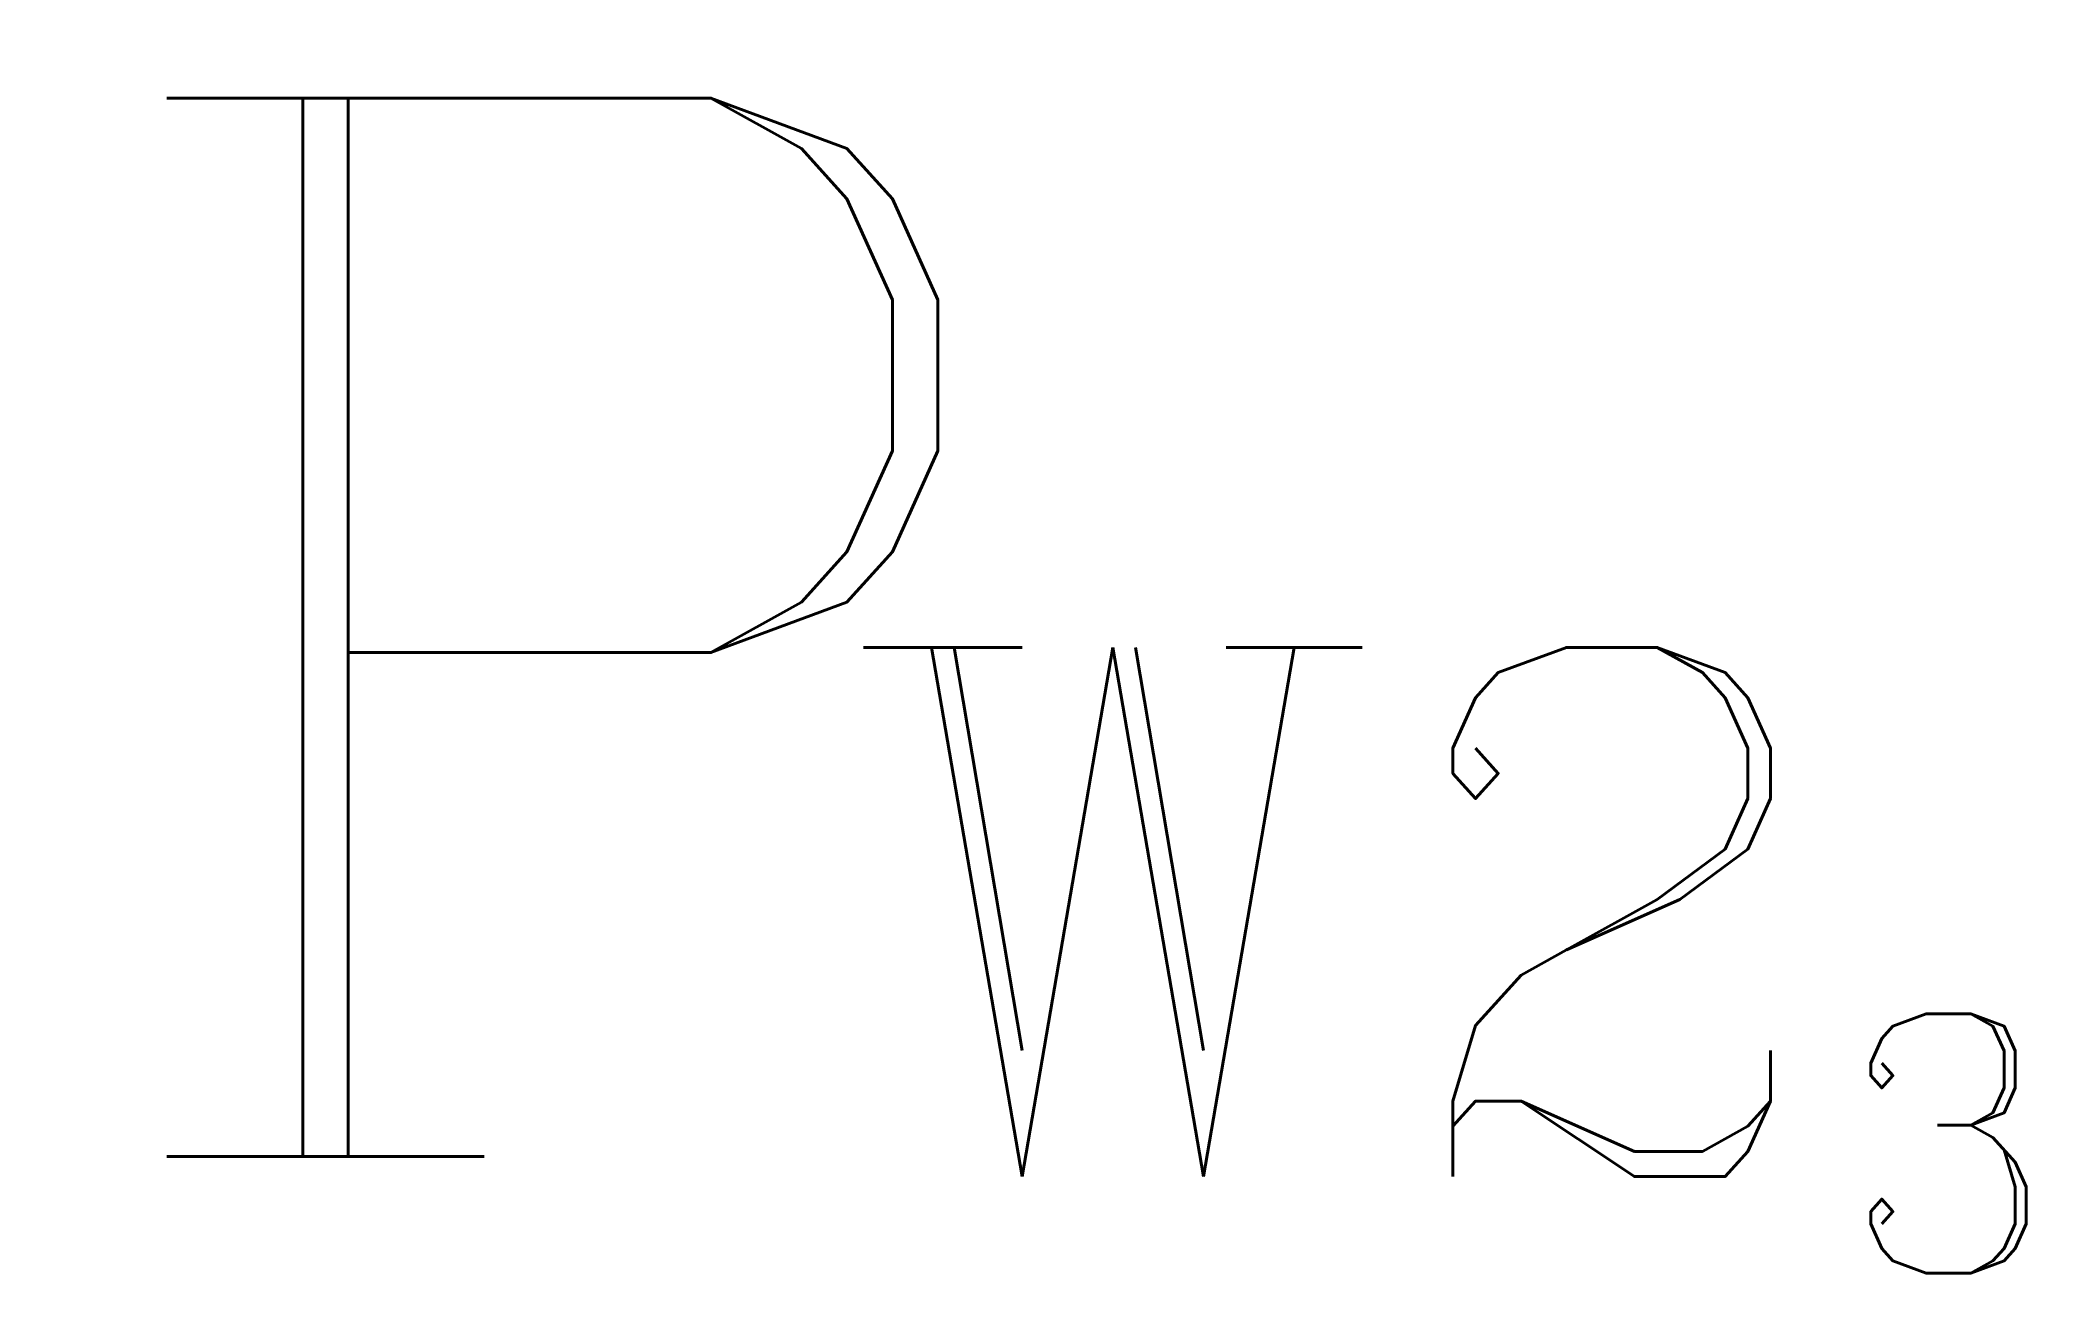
# Model space of a CAD drawing. Header units: inches. Extents: x -11.9 to 26.6, y 2.5 to 26.5.
import ezdxf

# ---------------------------------------------------------------- set-up
doc = ezdxf.new("R2010")
doc.units = ezdxf.units.IN
doc.header["$LTSCALE"] = 48
doc.header["$MEASUREMENT"] = 0
doc.styles.add('FSL12-1', font='complex.shx')

msp = doc.modelspace()

# ---------------------------------------------------------------- wipeouts: each hides what was drawn before it
msp.add_wipeout([(-11.899, 26.544), (26.601, 26.544), (26.601, 2.544), (-11.899, 2.544)])

# ---------------------------------------------------------------- next in the draw order: texts
at = {"linetype": 'Continuous', "attachment_point": 1, "style": 'FSL12-1'}
for s, insert, char_height, width in [('P', (-11.204, 25.422), 20.4, 91.8), ('W2', (3.538, 14.834), 10.2, 66.9375), ('3', (22.751, 7.771), 5, 66.9375)]:
    msp.add_mtext(s, dxfattribs=dict(at, insert=insert, char_height=char_height, width=width))

doc.saveas('drawing.dxf')
